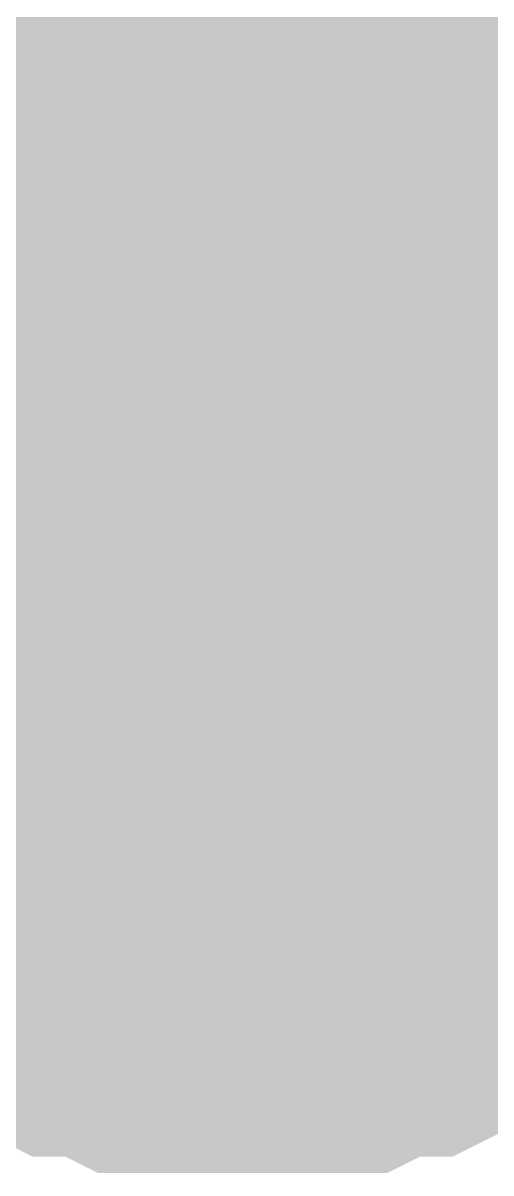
# Model space of a CAD drawing. Header units: inches. Extents: x 0 to 569, y 0 to 432.
# Drawn here: x 37.933 to 38.289, y 118.714 to 119.587 of the extents above; entities that cross this region are included whole.
import ezdxf

# ---------------------------------------------------------------- set-up
doc = ezdxf.new("R2010")
doc.units = ezdxf.units.IN
doc.layers.add('Sheet', color=255, linetype='Continuous')

msp = doc.modelspace()

# ---------------------------------------------------------------- linework, layer by layer
at = {"layer": 'Sheet'}
for points in [[(38.1, 124.45752, 0.29972, 0.29972, 0), (38.1, 119.37256, 0.29972, 0.29972, 0)], [(38.1, 119.37256, 0.29972, 0.29972, 0), (35.56992, 119.37256, 0.29972, 0.29972, 0)], [(40.64248, 119.37256, 0.29972, 0.29972, 0), (38.1, 119.37256, 0.29972, 0.29972, 0)], [(38.1, 118.86406, 0.29972, 0.29972, 0), (38.0752, 118.86406, 0.29972, 0.29972, 0), (38.05039, 118.86406, 0.29972, 0.29972, 0), (38.02559, 118.86406, 0.29972, 0.29972, 0), (38.00078, 118.87646, 0.29972, 0.29972, 0), (37.97598, 118.87646, 0.29972, 0.29972, 0), (37.95117, 118.88887, 0.29972, 0.29972, 0), (37.92637, 118.90127, 0.29972, 0.29972, 0), (37.90156, 118.90127, 0.29972, 0.29972, 0), (37.88916, 118.91367, 0.29972, 0.29972, 0), (37.86436, 118.92607, 0.29972, 0.29972, 0), (37.83955, 118.93848, 0.29972, 0.29972, 0), (37.82715, 118.95088, 0.29972, 0.29972, 0), (37.80234, 118.96328, 0.29972, 0.29972, 0), (37.78994, 118.98809, 0.29972, 0.29972, 0), (37.76514, 119.00049, 0.29972, 0.29972, 0)], [(38.1, 118.86406, 0.29972, 0.29972, 0), (38.0752, 118.86406, 0.29972, 0.29972, 0), (38.05039, 118.86406, 0.29972, 0.29972, 0), (38.02559, 118.86406, 0.29972, 0.29972, 0), (38.00078, 118.87646, 0.29972, 0.29972, 0), (37.97598, 118.87646, 0.29972, 0.29972, 0), (37.95117, 118.88887, 0.29972, 0.29972, 0), (37.92637, 118.90127, 0.29972, 0.29972, 0), (37.90156, 118.90127, 0.29972, 0.29972, 0), (37.88916, 118.91367, 0.29972, 0.29972, 0), (37.86436, 118.92607, 0.29972, 0.29972, 0), (37.83955, 118.93848, 0.29972, 0.29972, 0), (37.82715, 118.95088, 0.29972, 0.29972, 0), (37.80234, 118.96328, 0.29972, 0.29972, 0), (37.78994, 118.98809, 0.29972, 0.29972, 0), (37.76514, 119.00049, 0.29972, 0.29972, 0)], [(38.1, 118.86406, 0.29972, 0.29972, 0), (38.0752, 118.86406, 0.29972, 0.29972, 0), (38.05039, 118.86406, 0.29972, 0.29972, 0), (38.02559, 118.86406, 0.29972, 0.29972, 0), (38.00078, 118.87646, 0.29972, 0.29972, 0), (37.97598, 118.87646, 0.29972, 0.29972, 0), (37.95117, 118.88887, 0.29972, 0.29972, 0), (37.92637, 118.90127, 0.29972, 0.29972, 0), (37.90156, 118.90127, 0.29972, 0.29972, 0), (37.88916, 118.91367, 0.29972, 0.29972, 0), (37.86436, 118.92607, 0.29972, 0.29972, 0), (37.83955, 118.93848, 0.29972, 0.29972, 0), (37.82715, 118.95088, 0.29972, 0.29972, 0), (37.80234, 118.96328, 0.29972, 0.29972, 0), (37.78994, 118.98809, 0.29972, 0.29972, 0), (37.76514, 119.00049, 0.29972, 0.29972, 0)], [(38.1, 118.86406, 0.29972, 0.29972, 0), (38.0752, 118.86406, 0.29972, 0.29972, 0), (38.05039, 118.86406, 0.29972, 0.29972, 0), (38.02559, 118.86406, 0.29972, 0.29972, 0), (38.00078, 118.87646, 0.29972, 0.29972, 0), (37.97598, 118.87646, 0.29972, 0.29972, 0), (37.95117, 118.88887, 0.29972, 0.29972, 0), (37.92637, 118.90127, 0.29972, 0.29972, 0), (37.90156, 118.90127, 0.29972, 0.29972, 0), (37.88916, 118.91367, 0.29972, 0.29972, 0), (37.86436, 118.92607, 0.29972, 0.29972, 0), (37.83955, 118.93848, 0.29972, 0.29972, 0), (37.82715, 118.95088, 0.29972, 0.29972, 0), (37.80234, 118.96328, 0.29972, 0.29972, 0), (37.78994, 118.98809, 0.29972, 0.29972, 0), (37.76514, 119.00049, 0.29972, 0.29972, 0)], [(38.1, 118.86406, 0.29972, 0.29972, 0), (38.0752, 118.86406, 0.29972, 0.29972, 0), (38.05039, 118.86406, 0.29972, 0.29972, 0), (38.02559, 118.86406, 0.29972, 0.29972, 0), (38.00078, 118.87646, 0.29972, 0.29972, 0), (37.97598, 118.87646, 0.29972, 0.29972, 0), (37.95117, 118.88887, 0.29972, 0.29972, 0), (37.92637, 118.90127, 0.29972, 0.29972, 0), (37.90156, 118.90127, 0.29972, 0.29972, 0), (37.88916, 118.91367, 0.29972, 0.29972, 0), (37.86436, 118.92607, 0.29972, 0.29972, 0), (37.83955, 118.93848, 0.29972, 0.29972, 0), (37.82715, 118.95088, 0.29972, 0.29972, 0), (37.80234, 118.96328, 0.29972, 0.29972, 0), (37.78994, 118.98809, 0.29972, 0.29972, 0), (37.76514, 119.00049, 0.29972, 0.29972, 0)], [(38.1, 118.86406, 0.29972, 0.29972, 0), (38.0752, 118.86406, 0.29972, 0.29972, 0), (38.05039, 118.86406, 0.29972, 0.29972, 0), (38.02559, 118.86406, 0.29972, 0.29972, 0), (38.00078, 118.87646, 0.29972, 0.29972, 0), (37.97598, 118.87646, 0.29972, 0.29972, 0), (37.95117, 118.88887, 0.29972, 0.29972, 0), (37.92637, 118.90127, 0.29972, 0.29972, 0), (37.90156, 118.90127, 0.29972, 0.29972, 0), (37.88916, 118.91367, 0.29972, 0.29972, 0), (37.86436, 118.92607, 0.29972, 0.29972, 0), (37.83955, 118.93848, 0.29972, 0.29972, 0), (37.82715, 118.95088, 0.29972, 0.29972, 0), (37.80234, 118.96328, 0.29972, 0.29972, 0), (37.78994, 118.98809, 0.29972, 0.29972, 0), (37.76514, 119.00049, 0.29972, 0.29972, 0)], [(38.1, 118.86406, 0.29972, 0.29972, 0), (38.0752, 118.86406, 0.29972, 0.29972, 0), (38.05039, 118.86406, 0.29972, 0.29972, 0), (38.02559, 118.86406, 0.29972, 0.29972, 0), (38.00078, 118.87646, 0.29972, 0.29972, 0), (37.97598, 118.87646, 0.29972, 0.29972, 0), (37.95117, 118.88887, 0.29972, 0.29972, 0), (37.92637, 118.90127, 0.29972, 0.29972, 0), (37.90156, 118.90127, 0.29972, 0.29972, 0), (37.88916, 118.91367, 0.29972, 0.29972, 0), (37.86436, 118.92607, 0.29972, 0.29972, 0), (37.83955, 118.93848, 0.29972, 0.29972, 0), (37.82715, 118.95088, 0.29972, 0.29972, 0), (37.80234, 118.96328, 0.29972, 0.29972, 0), (37.78994, 118.98809, 0.29972, 0.29972, 0), (37.76514, 119.00049, 0.29972, 0.29972, 0)], [(38.44727, 119.00049, 0.29972, 0.29972, 0), (38.42246, 118.98809, 0.29972, 0.29972, 0), (38.41006, 118.96328, 0.29972, 0.29972, 0), (38.38525, 118.95088, 0.29972, 0.29972, 0), (38.36045, 118.93848, 0.29972, 0.29972, 0), (38.34805, 118.92607, 0.29972, 0.29972, 0), (38.32324, 118.91367, 0.29972, 0.29972, 0), (38.29844, 118.90127, 0.29972, 0.29972, 0), (38.27363, 118.90127, 0.29972, 0.29972, 0), (38.24883, 118.88887, 0.29972, 0.29972, 0), (38.22402, 118.87646, 0.29972, 0.29972, 0), (38.19922, 118.87646, 0.29972, 0.29972, 0), (38.17441, 118.86406, 0.29972, 0.29972, 0), (38.14961, 118.86406, 0.29972, 0.29972, 0), (38.1248, 118.86406, 0.29972, 0.29972, 0), (38.1, 118.86406, 0.29972, 0.29972, 0)], [(38.44727, 119.00049, 0.29972, 0.29972, 0), (38.42246, 118.98809, 0.29972, 0.29972, 0), (38.41006, 118.96328, 0.29972, 0.29972, 0), (38.38525, 118.95088, 0.29972, 0.29972, 0), (38.36045, 118.93848, 0.29972, 0.29972, 0), (38.34805, 118.92607, 0.29972, 0.29972, 0), (38.32324, 118.91367, 0.29972, 0.29972, 0), (38.29844, 118.90127, 0.29972, 0.29972, 0), (38.27363, 118.90127, 0.29972, 0.29972, 0), (38.24883, 118.88887, 0.29972, 0.29972, 0), (38.22402, 118.87646, 0.29972, 0.29972, 0), (38.19922, 118.87646, 0.29972, 0.29972, 0), (38.17441, 118.86406, 0.29972, 0.29972, 0), (38.14961, 118.86406, 0.29972, 0.29972, 0), (38.1248, 118.86406, 0.29972, 0.29972, 0), (38.1, 118.86406, 0.29972, 0.29972, 0)], [(38.44727, 119.00049, 0.29972, 0.29972, 0), (38.42246, 118.98809, 0.29972, 0.29972, 0), (38.41006, 118.96328, 0.29972, 0.29972, 0), (38.38525, 118.95088, 0.29972, 0.29972, 0), (38.36045, 118.93848, 0.29972, 0.29972, 0), (38.34805, 118.92607, 0.29972, 0.29972, 0), (38.32324, 118.91367, 0.29972, 0.29972, 0), (38.29844, 118.90127, 0.29972, 0.29972, 0), (38.27363, 118.90127, 0.29972, 0.29972, 0), (38.24883, 118.88887, 0.29972, 0.29972, 0), (38.22402, 118.87646, 0.29972, 0.29972, 0), (38.19922, 118.87646, 0.29972, 0.29972, 0), (38.17441, 118.86406, 0.29972, 0.29972, 0), (38.14961, 118.86406, 0.29972, 0.29972, 0), (38.1248, 118.86406, 0.29972, 0.29972, 0), (38.1, 118.86406, 0.29972, 0.29972, 0)], [(38.44727, 119.00049, 0.29972, 0.29972, 0), (38.42246, 118.98809, 0.29972, 0.29972, 0), (38.41006, 118.96328, 0.29972, 0.29972, 0), (38.38525, 118.95088, 0.29972, 0.29972, 0), (38.36045, 118.93848, 0.29972, 0.29972, 0), (38.34805, 118.92607, 0.29972, 0.29972, 0), (38.32324, 118.91367, 0.29972, 0.29972, 0), (38.29844, 118.90127, 0.29972, 0.29972, 0), (38.27363, 118.90127, 0.29972, 0.29972, 0), (38.24883, 118.88887, 0.29972, 0.29972, 0), (38.22402, 118.87646, 0.29972, 0.29972, 0), (38.19922, 118.87646, 0.29972, 0.29972, 0), (38.17441, 118.86406, 0.29972, 0.29972, 0), (38.14961, 118.86406, 0.29972, 0.29972, 0), (38.1248, 118.86406, 0.29972, 0.29972, 0), (38.1, 118.86406, 0.29972, 0.29972, 0)], [(38.44727, 119.00049, 0.29972, 0.29972, 0), (38.42246, 118.98809, 0.29972, 0.29972, 0), (38.41006, 118.96328, 0.29972, 0.29972, 0), (38.38525, 118.95088, 0.29972, 0.29972, 0), (38.36045, 118.93848, 0.29972, 0.29972, 0), (38.34805, 118.92607, 0.29972, 0.29972, 0), (38.32324, 118.91367, 0.29972, 0.29972, 0), (38.29844, 118.90127, 0.29972, 0.29972, 0), (38.27363, 118.90127, 0.29972, 0.29972, 0), (38.24883, 118.88887, 0.29972, 0.29972, 0), (38.22402, 118.87646, 0.29972, 0.29972, 0), (38.19922, 118.87646, 0.29972, 0.29972, 0), (38.17441, 118.86406, 0.29972, 0.29972, 0), (38.14961, 118.86406, 0.29972, 0.29972, 0), (38.1248, 118.86406, 0.29972, 0.29972, 0), (38.1, 118.86406, 0.29972, 0.29972, 0)], [(38.44727, 119.00049, 0.29972, 0.29972, 0), (38.42246, 118.98809, 0.29972, 0.29972, 0), (38.41006, 118.96328, 0.29972, 0.29972, 0), (38.38525, 118.95088, 0.29972, 0.29972, 0), (38.36045, 118.93848, 0.29972, 0.29972, 0), (38.34805, 118.92607, 0.29972, 0.29972, 0), (38.32324, 118.91367, 0.29972, 0.29972, 0), (38.29844, 118.90127, 0.29972, 0.29972, 0), (38.27363, 118.90127, 0.29972, 0.29972, 0), (38.24883, 118.88887, 0.29972, 0.29972, 0), (38.22402, 118.87646, 0.29972, 0.29972, 0), (38.19922, 118.87646, 0.29972, 0.29972, 0), (38.17441, 118.86406, 0.29972, 0.29972, 0), (38.14961, 118.86406, 0.29972, 0.29972, 0), (38.1248, 118.86406, 0.29972, 0.29972, 0), (38.1, 118.86406, 0.29972, 0.29972, 0)], [(38.44727, 119.00049, 0.29972, 0.29972, 0), (38.42246, 118.98809, 0.29972, 0.29972, 0), (38.41006, 118.96328, 0.29972, 0.29972, 0), (38.38525, 118.95088, 0.29972, 0.29972, 0), (38.36045, 118.93848, 0.29972, 0.29972, 0), (38.34805, 118.92607, 0.29972, 0.29972, 0), (38.32324, 118.91367, 0.29972, 0.29972, 0), (38.29844, 118.90127, 0.29972, 0.29972, 0), (38.27363, 118.90127, 0.29972, 0.29972, 0), (38.24883, 118.88887, 0.29972, 0.29972, 0), (38.22402, 118.87646, 0.29972, 0.29972, 0), (38.19922, 118.87646, 0.29972, 0.29972, 0), (38.17441, 118.86406, 0.29972, 0.29972, 0), (38.14961, 118.86406, 0.29972, 0.29972, 0), (38.1248, 118.86406, 0.29972, 0.29972, 0), (38.1, 118.86406, 0.29972, 0.29972, 0)], [(38.1, 118.86406, 0.09906, 0.09906, 0), (38.0752, 118.86406, 0.09906, 0.09906, 0), (38.05039, 118.86406, 0.09906, 0.09906, 0), (38.02559, 118.86406, 0.09906, 0.09906, 0), (38.00078, 118.87646, 0.09906, 0.09906, 0), (37.97598, 118.87646, 0.09906, 0.09906, 0), (37.95117, 118.88887, 0.09906, 0.09906, 0), (37.92637, 118.90127, 0.09906, 0.09906, 0), (37.90156, 118.90127, 0.09906, 0.09906, 0), (37.88916, 118.91367, 0.09906, 0.09906, 0), (37.86436, 118.92607, 0.09906, 0.09906, 0)], [(38.1, 118.86406, 0.09906, 0.09906, 0), (38.0752, 118.86406, 0.09906, 0.09906, 0), (38.05039, 118.86406, 0.09906, 0.09906, 0), (38.02559, 118.86406, 0.09906, 0.09906, 0), (38.00078, 118.87646, 0.09906, 0.09906, 0), (37.97598, 118.87646, 0.09906, 0.09906, 0), (37.95117, 118.88887, 0.09906, 0.09906, 0), (37.92637, 118.90127, 0.09906, 0.09906, 0), (37.90156, 118.90127, 0.09906, 0.09906, 0), (37.88916, 118.91367, 0.09906, 0.09906, 0), (37.86436, 118.92607, 0.09906, 0.09906, 0)], [(38.1, 118.86406, 0.09906, 0.09906, 0), (38.0752, 118.86406, 0.09906, 0.09906, 0), (38.05039, 118.86406, 0.09906, 0.09906, 0), (38.02559, 118.86406, 0.09906, 0.09906, 0), (38.00078, 118.87646, 0.09906, 0.09906, 0), (37.97598, 118.87646, 0.09906, 0.09906, 0), (37.95117, 118.88887, 0.09906, 0.09906, 0), (37.92637, 118.90127, 0.09906, 0.09906, 0), (37.90156, 118.90127, 0.09906, 0.09906, 0), (37.88916, 118.91367, 0.09906, 0.09906, 0), (37.86436, 118.92607, 0.09906, 0.09906, 0)], [(38.1, 118.86406, 0.09906, 0.09906, 0), (38.0752, 118.86406, 0.09906, 0.09906, 0), (38.05039, 118.86406, 0.09906, 0.09906, 0), (38.02559, 118.86406, 0.09906, 0.09906, 0), (38.00078, 118.87646, 0.09906, 0.09906, 0), (37.97598, 118.87646, 0.09906, 0.09906, 0), (37.95117, 118.88887, 0.09906, 0.09906, 0), (37.92637, 118.90127, 0.09906, 0.09906, 0), (37.90156, 118.90127, 0.09906, 0.09906, 0), (37.88916, 118.91367, 0.09906, 0.09906, 0), (37.86436, 118.92607, 0.09906, 0.09906, 0)], [(38.1, 118.86406, 0.09906, 0.09906, 0), (38.0752, 118.86406, 0.09906, 0.09906, 0), (38.05039, 118.86406, 0.09906, 0.09906, 0), (38.02559, 118.86406, 0.09906, 0.09906, 0), (38.00078, 118.87646, 0.09906, 0.09906, 0), (37.97598, 118.87646, 0.09906, 0.09906, 0), (37.95117, 118.88887, 0.09906, 0.09906, 0), (37.92637, 118.90127, 0.09906, 0.09906, 0), (37.90156, 118.90127, 0.09906, 0.09906, 0), (37.88916, 118.91367, 0.09906, 0.09906, 0), (37.86436, 118.92607, 0.09906, 0.09906, 0)], [(38.1, 118.86406, 0.09906, 0.09906, 0), (38.0752, 118.86406, 0.09906, 0.09906, 0), (38.05039, 118.86406, 0.09906, 0.09906, 0), (38.02559, 118.86406, 0.09906, 0.09906, 0), (38.00078, 118.87646, 0.09906, 0.09906, 0), (37.97598, 118.87646, 0.09906, 0.09906, 0), (37.95117, 118.88887, 0.09906, 0.09906, 0), (37.92637, 118.90127, 0.09906, 0.09906, 0), (37.90156, 118.90127, 0.09906, 0.09906, 0), (37.88916, 118.91367, 0.09906, 0.09906, 0), (37.86436, 118.92607, 0.09906, 0.09906, 0)], [(38.1, 118.86406, 0.09906, 0.09906, 0), (38.0752, 118.86406, 0.09906, 0.09906, 0), (38.05039, 118.86406, 0.09906, 0.09906, 0), (38.02559, 118.86406, 0.09906, 0.09906, 0), (38.00078, 118.87646, 0.09906, 0.09906, 0), (37.97598, 118.87646, 0.09906, 0.09906, 0), (37.95117, 118.88887, 0.09906, 0.09906, 0), (37.92637, 118.90127, 0.09906, 0.09906, 0), (37.90156, 118.90127, 0.09906, 0.09906, 0), (37.88916, 118.91367, 0.09906, 0.09906, 0), (37.86436, 118.92607, 0.09906, 0.09906, 0)], [(38.34805, 118.92607, 0.09906, 0.09906, 0), (38.32324, 118.91367, 0.09906, 0.09906, 0), (38.29844, 118.90127, 0.09906, 0.09906, 0), (38.27363, 118.90127, 0.09906, 0.09906, 0), (38.24883, 118.88887, 0.09906, 0.09906, 0), (38.22402, 118.87646, 0.09906, 0.09906, 0), (38.19922, 118.87646, 0.09906, 0.09906, 0), (38.17441, 118.86406, 0.09906, 0.09906, 0), (38.14961, 118.86406, 0.09906, 0.09906, 0), (38.1248, 118.86406, 0.09906, 0.09906, 0), (38.1, 118.86406, 0.09906, 0.09906, 0)], [(38.34805, 118.92607, 0.09906, 0.09906, 0), (38.32324, 118.91367, 0.09906, 0.09906, 0), (38.29844, 118.90127, 0.09906, 0.09906, 0), (38.27363, 118.90127, 0.09906, 0.09906, 0), (38.24883, 118.88887, 0.09906, 0.09906, 0), (38.22402, 118.87646, 0.09906, 0.09906, 0), (38.19922, 118.87646, 0.09906, 0.09906, 0), (38.17441, 118.86406, 0.09906, 0.09906, 0), (38.14961, 118.86406, 0.09906, 0.09906, 0), (38.1248, 118.86406, 0.09906, 0.09906, 0), (38.1, 118.86406, 0.09906, 0.09906, 0)], [(38.34805, 118.92607, 0.09906, 0.09906, 0), (38.32324, 118.91367, 0.09906, 0.09906, 0), (38.29844, 118.90127, 0.09906, 0.09906, 0), (38.27363, 118.90127, 0.09906, 0.09906, 0), (38.24883, 118.88887, 0.09906, 0.09906, 0), (38.22402, 118.87646, 0.09906, 0.09906, 0), (38.19922, 118.87646, 0.09906, 0.09906, 0), (38.17441, 118.86406, 0.09906, 0.09906, 0), (38.14961, 118.86406, 0.09906, 0.09906, 0), (38.1248, 118.86406, 0.09906, 0.09906, 0), (38.1, 118.86406, 0.09906, 0.09906, 0)], [(38.34805, 118.92607, 0.09906, 0.09906, 0), (38.32324, 118.91367, 0.09906, 0.09906, 0), (38.29844, 118.90127, 0.09906, 0.09906, 0), (38.27363, 118.90127, 0.09906, 0.09906, 0), (38.24883, 118.88887, 0.09906, 0.09906, 0), (38.22402, 118.87646, 0.09906, 0.09906, 0), (38.19922, 118.87646, 0.09906, 0.09906, 0), (38.17441, 118.86406, 0.09906, 0.09906, 0), (38.14961, 118.86406, 0.09906, 0.09906, 0), (38.1248, 118.86406, 0.09906, 0.09906, 0), (38.1, 118.86406, 0.09906, 0.09906, 0)], [(38.34805, 118.92607, 0.09906, 0.09906, 0), (38.32324, 118.91367, 0.09906, 0.09906, 0), (38.29844, 118.90127, 0.09906, 0.09906, 0), (38.27363, 118.90127, 0.09906, 0.09906, 0), (38.24883, 118.88887, 0.09906, 0.09906, 0), (38.22402, 118.87646, 0.09906, 0.09906, 0), (38.19922, 118.87646, 0.09906, 0.09906, 0), (38.17441, 118.86406, 0.09906, 0.09906, 0), (38.14961, 118.86406, 0.09906, 0.09906, 0), (38.1248, 118.86406, 0.09906, 0.09906, 0), (38.1, 118.86406, 0.09906, 0.09906, 0)], [(38.34805, 118.92607, 0.09906, 0.09906, 0), (38.32324, 118.91367, 0.09906, 0.09906, 0), (38.29844, 118.90127, 0.09906, 0.09906, 0), (38.27363, 118.90127, 0.09906, 0.09906, 0), (38.24883, 118.88887, 0.09906, 0.09906, 0), (38.22402, 118.87646, 0.09906, 0.09906, 0), (38.19922, 118.87646, 0.09906, 0.09906, 0), (38.17441, 118.86406, 0.09906, 0.09906, 0), (38.14961, 118.86406, 0.09906, 0.09906, 0), (38.1248, 118.86406, 0.09906, 0.09906, 0), (38.1, 118.86406, 0.09906, 0.09906, 0)], [(38.34805, 118.92607, 0.09906, 0.09906, 0), (38.32324, 118.91367, 0.09906, 0.09906, 0), (38.29844, 118.90127, 0.09906, 0.09906, 0), (38.27363, 118.90127, 0.09906, 0.09906, 0), (38.24883, 118.88887, 0.09906, 0.09906, 0), (38.22402, 118.87646, 0.09906, 0.09906, 0), (38.19922, 118.87646, 0.09906, 0.09906, 0), (38.17441, 118.86406, 0.09906, 0.09906, 0), (38.14961, 118.86406, 0.09906, 0.09906, 0), (38.1248, 118.86406, 0.09906, 0.09906, 0), (38.1, 118.86406, 0.09906, 0.09906, 0)]]:
    msp.add_lwpolyline(points, format="xyseb", dxfattribs=at)
msp.add_lwpolyline([(37.846, 119.38, 0.508, 0.508, 1), (38.354, 119.38, 0.508, 0.508, 1)], format="xyseb", close=True, dxfattribs=at)

doc.saveas('drawing.dxf')
